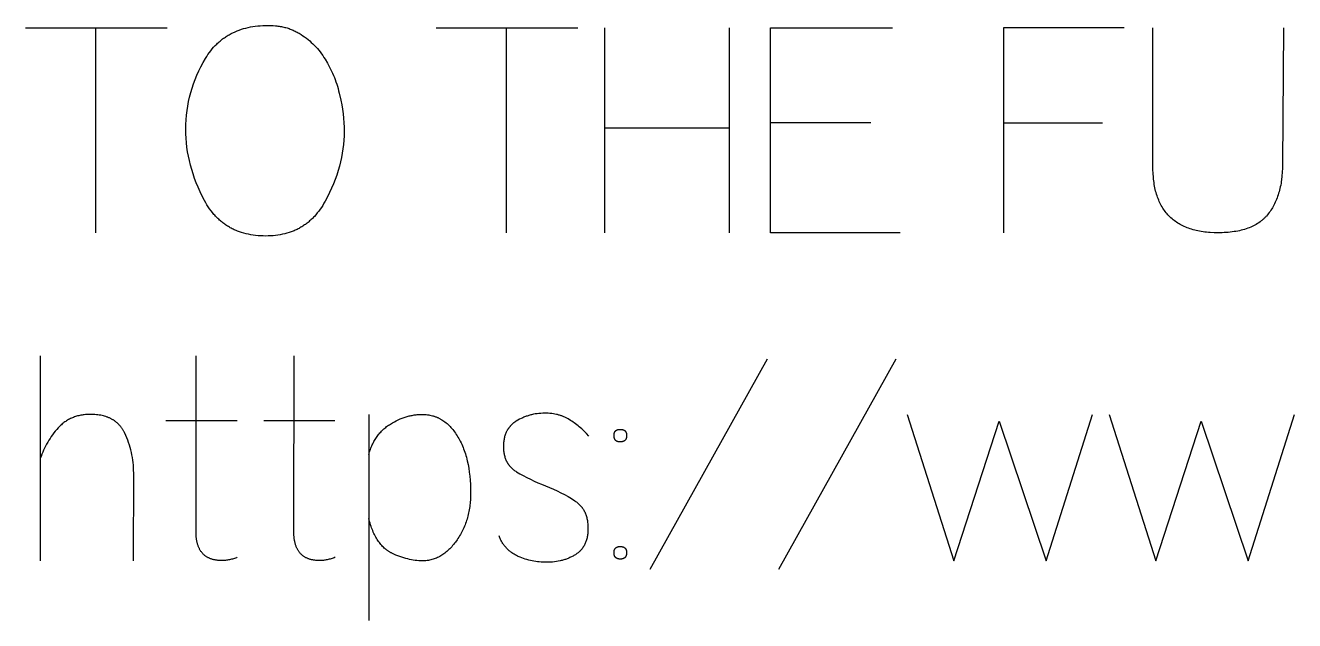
# Model space of a CAD drawing. Header units: millimetres. Extents: x -1220 to 1220, y -1270 to 3560.
# Drawn here: x -865.9 to -407.5, y 2279.5 to 2494.3 of the extents above; entities that cross this region are included whole.
import ezdxf

# ---------------------------------------------------------------- set-up
doc = ezdxf.new("R2010")
doc.units = ezdxf.units.MM
doc.layers.add('TC', color=220, linetype='Continuous', true_color=0xff00bb)

msp = doc.modelspace()

# ---------------------------------------------------------------- linework, layer by layer
at = {"layer": 'TC'}
for points in [[(-778.27, 2494.28), (-777.35, 2494.27), (-776.45, 2494.22), (-775.57, 2494.15), (-775.14, 2494.11), (-774.71, 2494.05), (-774.28, 2493.99), (-773.86, 2493.92), (-773.44, 2493.85), (-773.03, 2493.76), (-772.62, 2493.67), (-772.22, 2493.57), (-771.82, 2493.47), (-771.42, 2493.36), (-771.03, 2493.24), (-770.65, 2493.11), (-770.26, 2492.98), (-769.89, 2492.84), (-769.51, 2492.69), (-769.14, 2492.53), (-768.78, 2492.37), (-768.42, 2492.2), (-768.06, 2492.02), (-767.71, 2491.84), (-767.36, 2491.65), (-767.02, 2491.45), (-766.68, 2491.24), (-766.34, 2491.03), (-766.01, 2490.81), (-765.05, 2490.13), (-764.42, 2489.65), (-763.81, 2489.16), (-763.22, 2488.66), (-762.64, 2488.14), (-762.07, 2487.6), (-761.52, 2487.05), (-760.98, 2486.49), (-760.46, 2485.9), (-759.96, 2485.31), (-759.47, 2484.69), (-758.99, 2484.06), (-758.53, 2483.42), (-758.08, 2482.75), (-757.65, 2482.08), (-756.82, 2480.68), (-756.42, 2479.97), (-756.03, 2479.24), (-755.66, 2478.51), (-755.3, 2477.77), (-754.96, 2477.02), (-754.64, 2476.26), (-754.32, 2475.49), (-754.03, 2474.71), (-753.75, 2473.93), (-753.48, 2473.13), (-753.23, 2472.33), (-752.99, 2471.51), (-752.77, 2470.69), (-752.56, 2469.86), (-752, 2467.33), (-751.67, 2465.67), (-751.4, 2464.02), (-751.18, 2462.38), (-751.01, 2460.77), (-750.88, 2459.17), (-750.81, 2457.58), (-750.78, 2456.01), (-750.81, 2454.44), (-750.89, 2452.87), (-751.02, 2451.3), (-751.21, 2449.72), (-751.45, 2448.15), (-751.75, 2446.58), (-752.1, 2445.01), (-752.5, 2443.43), (-752.96, 2441.86), (-753.47, 2440.29), (-754.03, 2438.72), (-754.65, 2437.14), (-755.32, 2435.57), (-756.04, 2434), (-756.82, 2432.43), (-757.65, 2430.85), (-758.08, 2430.08), (-758.53, 2429.33), (-758.99, 2428.61), (-759.47, 2427.91), (-759.96, 2427.23), (-760.47, 2426.58), (-760.99, 2425.95), (-761.53, 2425.35), (-761.81, 2425.06), (-762.09, 2424.77), (-762.37, 2424.49), (-762.66, 2424.22), (-762.95, 2423.95), (-763.24, 2423.69), (-763.54, 2423.44), (-763.84, 2423.19), (-764.15, 2422.95), (-764.46, 2422.71), (-764.77, 2422.48), (-765.09, 2422.25), (-765.41, 2422.04), (-765.74, 2421.82), (-766.07, 2421.62), (-766.4, 2421.42), (-766.74, 2421.23), (-767.08, 2421.04), (-767.43, 2420.86), (-767.77, 2420.68), (-768.13, 2420.51), (-768.48, 2420.35), (-768.84, 2420.19), (-769.21, 2420.04), (-769.58, 2419.9), (-769.95, 2419.76), (-770.32, 2419.63), (-770.7, 2419.5), (-771.48, 2419.27), (-772.26, 2419.06), (-773.06, 2418.88), (-773.88, 2418.72), (-774.72, 2418.58), (-775.56, 2418.47), (-776.43, 2418.38), (-777.31, 2418.32), (-778.2, 2418.29), (-779.11, 2418.27), (-780.06, 2418.29), (-780.98, 2418.32), (-781.89, 2418.39), (-782.79, 2418.47), (-783.67, 2418.59), (-784.53, 2418.72), (-785.37, 2418.89), (-786.2, 2419.07), (-787.02, 2419.29), (-787.81, 2419.52), (-788.2, 2419.65), (-788.59, 2419.79), (-788.98, 2419.93), (-789.36, 2420.07), (-789.73, 2420.23), (-790.1, 2420.39), (-790.47, 2420.55), (-790.84, 2420.72), (-791.19, 2420.9), (-791.55, 2421.08), (-791.9, 2421.28), (-792.25, 2421.47), (-792.59, 2421.67), (-792.93, 2421.88), (-793.27, 2422.1), (-793.6, 2422.32), (-793.92, 2422.55), (-794.25, 2422.78), (-794.57, 2423.02), (-794.88, 2423.27), (-795.19, 2423.52), (-795.5, 2423.78), (-795.8, 2424.05), (-796.1, 2424.32), (-796.39, 2424.6), (-796.68, 2424.88), (-796.97, 2425.17), (-797.25, 2425.47), (-797.53, 2425.77), (-797.8, 2426.08), (-798.34, 2426.72), (-798.86, 2427.38), (-799.36, 2428.07), (-799.85, 2428.78), (-800.32, 2429.52), (-800.77, 2430.28), (-801.21, 2431.07), (-802.03, 2432.66), (-802.79, 2434.27), (-803.51, 2435.87), (-804.17, 2437.47), (-804.78, 2439.07), (-805.33, 2440.67), (-805.83, 2442.28), (-806.28, 2443.88), (-806.68, 2445.49), (-807.02, 2447.1), (-807.31, 2448.7), (-807.55, 2450.31), (-807.74, 2451.92), (-807.87, 2453.53), (-807.95, 2455.14), (-807.97, 2456.75), (-807.95, 2458.46), (-807.86, 2460.16), (-807.72, 2461.84), (-807.53, 2463.51), (-807.28, 2465.16), (-806.98, 2466.79), (-806.62, 2468.41), (-806.2, 2470.02), (-805.73, 2471.61), (-805.21, 2473.19), (-804.63, 2474.75), (-803.99, 2476.3), (-803.3, 2477.83), (-802.55, 2479.35), (-801.75, 2480.85), (-800.89, 2482.34), (-800.43, 2483.07), (-799.96, 2483.78), (-799.47, 2484.47), (-798.97, 2485.14), (-798.44, 2485.78), (-797.91, 2486.4), (-797.35, 2486.99), (-796.78, 2487.56), (-796.49, 2487.84), (-796.2, 2488.11), (-795.9, 2488.38), (-795.59, 2488.64), (-795.29, 2488.89), (-794.97, 2489.14), (-794.66, 2489.38), (-794.34, 2489.62), (-794.02, 2489.85), (-793.69, 2490.07), (-793.36, 2490.29), (-793.02, 2490.5), (-792.68, 2490.71), (-792.34, 2490.91), (-791.99, 2491.11), (-791.64, 2491.3), (-791.29, 2491.48), (-790.93, 2491.66), (-790.19, 2492), (-789.45, 2492.31), (-788.68, 2492.6), (-787.9, 2492.87), (-787.11, 2493.12), (-786.3, 2493.34), (-785.47, 2493.54), (-784.63, 2493.71), (-783.77, 2493.86), (-782.89, 2493.99), (-782, 2494.1), (-781.09, 2494.18), (-780.17, 2494.24), (-779.22, 2494.27)], [(-651.09, 2348.5), (-650.95, 2348.5), (-650.81, 2348.49), (-650.68, 2348.48), (-650.61, 2348.48), (-650.55, 2348.47), (-650.49, 2348.46), (-650.42, 2348.45), (-650.36, 2348.44), (-650.3, 2348.42), (-650.25, 2348.41), (-650.19, 2348.4), (-650.13, 2348.38), (-650.08, 2348.36), (-650.02, 2348.35), (-649.97, 2348.33), (-649.92, 2348.31), (-649.87, 2348.29), (-649.82, 2348.26), (-649.77, 2348.24), (-649.72, 2348.22), (-649.68, 2348.19), (-649.63, 2348.16), (-649.59, 2348.14), (-649.55, 2348.11), (-649.5, 2348.08), (-649.46, 2348.05), (-649.42, 2348.01), (-649.39, 2347.98), (-649.35, 2347.95), (-649.31, 2347.91), (-649.28, 2347.88), (-649.25, 2347.84), (-649.21, 2347.8), (-649.18, 2347.76), (-649.15, 2347.72), (-649.12, 2347.68), (-649.1, 2347.64), (-649.07, 2347.59), (-649.04, 2347.55), (-649.02, 2347.5), (-649, 2347.45), (-648.97, 2347.41), (-648.95, 2347.36), (-648.93, 2347.31), (-648.91, 2347.25), (-648.9, 2347.2), (-648.88, 2347.15), (-648.86, 2347.09), (-648.85, 2347.04), (-648.84, 2346.98), (-648.82, 2346.92), (-648.81, 2346.86), (-648.8, 2346.8), (-648.8, 2346.74), (-648.79, 2346.68), (-648.78, 2346.62), (-648.78, 2346.55), (-648.77, 2346.49), (-648.77, 2346.42), (-648.77, 2346.28), (-648.77, 2346.14), (-648.78, 2346), (-648.78, 2345.93), (-648.79, 2345.87), (-648.8, 2345.8), (-648.8, 2345.74), (-648.81, 2345.67), (-648.82, 2345.61), (-648.84, 2345.55), (-648.85, 2345.49), (-648.86, 2345.43), (-648.88, 2345.38), (-648.9, 2345.32), (-648.91, 2345.27), (-648.93, 2345.21), (-648.95, 2345.16), (-648.97, 2345.11), (-649, 2345.06), (-649.02, 2345.01), (-649.04, 2344.96), (-649.07, 2344.91), (-649.1, 2344.87), (-649.12, 2344.82), (-649.15, 2344.78), (-649.18, 2344.73), (-649.21, 2344.69), (-649.25, 2344.65), (-649.28, 2344.61), (-649.31, 2344.58), (-649.35, 2344.54), (-649.39, 2344.5), (-649.42, 2344.47), (-649.46, 2344.43), (-649.5, 2344.4), (-649.55, 2344.37), (-649.59, 2344.34), (-649.63, 2344.31), (-649.68, 2344.28), (-649.72, 2344.26), (-649.77, 2344.23), (-649.82, 2344.21), (-649.87, 2344.18), (-649.92, 2344.16), (-649.97, 2344.14), (-650.02, 2344.12), (-650.08, 2344.1), (-650.13, 2344.08), (-650.19, 2344.07), (-650.25, 2344.05), (-650.3, 2344.04), (-650.36, 2344.03), (-650.42, 2344.01), (-650.49, 2344), (-650.55, 2343.99), (-650.61, 2343.98), (-650.68, 2343.98), (-650.74, 2343.97), (-650.81, 2343.97), (-650.95, 2343.96), (-651.09, 2343.96), (-651.23, 2343.96), (-651.3, 2343.96), (-651.36, 2343.97), (-651.43, 2343.97), (-651.49, 2343.98), (-651.55, 2343.98), (-651.61, 2343.99), (-651.67, 2344), (-651.73, 2344.01), (-651.79, 2344.03), (-651.85, 2344.04), (-651.9, 2344.05), (-651.96, 2344.07), (-652.01, 2344.08), (-652.07, 2344.1), (-652.12, 2344.12), (-652.17, 2344.14), (-652.22, 2344.16), (-652.26, 2344.18), (-652.31, 2344.21), (-652.36, 2344.23), (-652.4, 2344.26), (-652.45, 2344.28), (-652.49, 2344.31), (-652.53, 2344.34), (-652.57, 2344.37), (-652.61, 2344.4), (-652.65, 2344.43), (-652.69, 2344.47), (-652.72, 2344.5), (-652.76, 2344.54), (-652.79, 2344.58), (-652.83, 2344.61), (-652.86, 2344.65), (-652.89, 2344.69), (-652.92, 2344.73), (-652.95, 2344.78), (-652.98, 2344.82), (-653, 2344.87), (-653.03, 2344.91), (-653.05, 2344.96), (-653.07, 2345.01), (-653.1, 2345.06), (-653.12, 2345.11), (-653.14, 2345.16), (-653.16, 2345.21), (-653.18, 2345.27), (-653.19, 2345.32), (-653.21, 2345.38), (-653.22, 2345.43), (-653.24, 2345.49), (-653.25, 2345.55), (-653.26, 2345.61), (-653.27, 2345.67), (-653.28, 2345.74), (-653.29, 2345.8), (-653.29, 2345.87), (-653.31, 2346), (-653.31, 2346.14), (-653.31, 2346.28), (-653.31, 2346.42), (-653.31, 2346.55), (-653.3, 2346.62), (-653.29, 2346.68), (-653.29, 2346.74), (-653.28, 2346.8), (-653.27, 2346.86), (-653.26, 2346.92), (-653.25, 2346.98), (-653.24, 2347.04), (-653.22, 2347.09), (-653.21, 2347.15), (-653.19, 2347.2), (-653.18, 2347.25), (-653.16, 2347.31), (-653.14, 2347.36), (-653.12, 2347.41), (-653.1, 2347.45), (-653.07, 2347.5), (-653.05, 2347.55), (-653.03, 2347.59), (-653, 2347.64), (-652.98, 2347.68), (-652.95, 2347.72), (-652.92, 2347.76), (-652.89, 2347.8), (-652.86, 2347.84), (-652.83, 2347.88), (-652.79, 2347.91), (-652.76, 2347.95), (-652.72, 2347.98), (-652.69, 2348.01), (-652.65, 2348.05), (-652.61, 2348.08), (-652.57, 2348.11), (-652.53, 2348.14), (-652.49, 2348.16), (-652.45, 2348.19), (-652.4, 2348.22), (-652.36, 2348.24), (-652.31, 2348.26), (-652.26, 2348.29), (-652.22, 2348.31), (-652.17, 2348.33), (-652.12, 2348.35), (-652.07, 2348.36), (-652.01, 2348.38), (-651.96, 2348.4), (-651.9, 2348.41), (-651.85, 2348.42), (-651.79, 2348.44), (-651.73, 2348.45), (-651.67, 2348.46), (-651.61, 2348.47), (-651.55, 2348.48), (-651.49, 2348.48), (-651.43, 2348.49), (-651.36, 2348.49), (-651.23, 2348.5)], [(-651.09, 2306.22), (-650.95, 2306.21), (-650.81, 2306.21), (-650.68, 2306.2), (-650.61, 2306.19), (-650.55, 2306.18), (-650.49, 2306.17), (-650.42, 2306.16), (-650.36, 2306.15), (-650.3, 2306.14), (-650.25, 2306.13), (-650.19, 2306.11), (-650.13, 2306.1), (-650.08, 2306.08), (-650.02, 2306.06), (-649.97, 2306.04), (-649.92, 2306.02), (-649.87, 2306), (-649.82, 2305.98), (-649.77, 2305.95), (-649.72, 2305.93), (-649.68, 2305.9), (-649.63, 2305.88), (-649.59, 2305.85), (-649.55, 2305.82), (-649.5, 2305.79), (-649.46, 2305.76), (-649.42, 2305.73), (-649.39, 2305.7), (-649.35, 2305.66), (-649.31, 2305.63), (-649.28, 2305.59), (-649.25, 2305.55), (-649.21, 2305.51), (-649.18, 2305.47), (-649.15, 2305.43), (-649.12, 2305.39), (-649.1, 2305.35), (-649.07, 2305.31), (-649.04, 2305.26), (-649.02, 2305.21), (-649, 2305.17), (-648.97, 2305.12), (-648.95, 2305.07), (-648.93, 2305.02), (-648.91, 2304.97), (-648.9, 2304.92), (-648.88, 2304.86), (-648.86, 2304.81), (-648.85, 2304.75), (-648.84, 2304.69), (-648.82, 2304.64), (-648.81, 2304.58), (-648.8, 2304.52), (-648.8, 2304.46), (-648.79, 2304.39), (-648.78, 2304.33), (-648.78, 2304.27), (-648.77, 2304.2), (-648.77, 2304.13), (-648.77, 2304), (-648.77, 2303.85), (-648.78, 2303.72), (-648.78, 2303.65), (-648.79, 2303.58), (-648.8, 2303.52), (-648.8, 2303.45), (-648.81, 2303.39), (-648.82, 2303.33), (-648.84, 2303.27), (-648.85, 2303.21), (-648.86, 2303.15), (-648.88, 2303.09), (-648.9, 2303.03), (-648.91, 2302.98), (-648.93, 2302.93), (-648.95, 2302.87), (-648.97, 2302.82), (-649, 2302.77), (-649.02, 2302.72), (-649.04, 2302.67), (-649.07, 2302.63), (-649.1, 2302.58), (-649.12, 2302.53), (-649.15, 2302.49), (-649.18, 2302.45), (-649.21, 2302.41), (-649.25, 2302.37), (-649.28, 2302.33), (-649.31, 2302.29), (-649.35, 2302.25), (-649.39, 2302.22), (-649.42, 2302.18), (-649.46, 2302.15), (-649.5, 2302.12), (-649.55, 2302.09), (-649.59, 2302.06), (-649.63, 2302.03), (-649.68, 2302), (-649.72, 2301.97), (-649.77, 2301.95), (-649.82, 2301.92), (-649.87, 2301.9), (-649.92, 2301.88), (-649.97, 2301.86), (-650.02, 2301.84), (-650.08, 2301.82), (-650.13, 2301.8), (-650.19, 2301.78), (-650.25, 2301.77), (-650.3, 2301.75), (-650.36, 2301.74), (-650.42, 2301.73), (-650.49, 2301.72), (-650.55, 2301.71), (-650.61, 2301.7), (-650.68, 2301.69), (-650.74, 2301.69), (-650.81, 2301.68), (-650.95, 2301.67), (-651.09, 2301.67), (-651.23, 2301.67), (-651.3, 2301.68), (-651.36, 2301.68), (-651.43, 2301.69), (-651.49, 2301.69), (-651.55, 2301.7), (-651.61, 2301.71), (-651.67, 2301.72), (-651.73, 2301.73), (-651.79, 2301.74), (-651.85, 2301.75), (-651.9, 2301.77), (-651.96, 2301.78), (-652.01, 2301.8), (-652.07, 2301.82), (-652.12, 2301.84), (-652.17, 2301.86), (-652.22, 2301.88), (-652.26, 2301.9), (-652.31, 2301.92), (-652.36, 2301.95), (-652.4, 2301.97), (-652.45, 2302), (-652.49, 2302.03), (-652.53, 2302.06), (-652.57, 2302.09), (-652.61, 2302.12), (-652.65, 2302.15), (-652.69, 2302.18), (-652.72, 2302.22), (-652.76, 2302.25), (-652.79, 2302.29), (-652.83, 2302.33), (-652.86, 2302.37), (-652.89, 2302.41), (-652.92, 2302.45), (-652.95, 2302.49), (-652.98, 2302.53), (-653, 2302.58), (-653.03, 2302.63), (-653.05, 2302.67), (-653.07, 2302.72), (-653.1, 2302.77), (-653.12, 2302.82), (-653.14, 2302.87), (-653.16, 2302.93), (-653.18, 2302.98), (-653.19, 2303.03), (-653.21, 2303.09), (-653.22, 2303.15), (-653.24, 2303.21), (-653.25, 2303.27), (-653.26, 2303.33), (-653.27, 2303.39), (-653.28, 2303.45), (-653.29, 2303.52), (-653.29, 2303.58), (-653.31, 2303.72), (-653.31, 2303.85), (-653.31, 2304), (-653.31, 2304.13), (-653.31, 2304.27), (-653.3, 2304.33), (-653.29, 2304.39), (-653.29, 2304.46), (-653.28, 2304.52), (-653.27, 2304.58), (-653.26, 2304.64), (-653.25, 2304.69), (-653.24, 2304.75), (-653.22, 2304.81), (-653.21, 2304.86), (-653.19, 2304.92), (-653.18, 2304.97), (-653.16, 2305.02), (-653.14, 2305.07), (-653.12, 2305.12), (-653.1, 2305.17), (-653.07, 2305.21), (-653.05, 2305.26), (-653.03, 2305.31), (-653, 2305.35), (-652.98, 2305.39), (-652.95, 2305.43), (-652.92, 2305.47), (-652.89, 2305.51), (-652.86, 2305.55), (-652.83, 2305.59), (-652.79, 2305.63), (-652.76, 2305.66), (-652.72, 2305.7), (-652.69, 2305.73), (-652.65, 2305.76), (-652.61, 2305.79), (-652.57, 2305.82), (-652.53, 2305.85), (-652.49, 2305.88), (-652.45, 2305.9), (-652.4, 2305.93), (-652.36, 2305.95), (-652.31, 2305.98), (-652.26, 2306), (-652.22, 2306.02), (-652.17, 2306.04), (-652.12, 2306.06), (-652.07, 2306.08), (-652.01, 2306.1), (-651.96, 2306.11), (-651.9, 2306.13), (-651.85, 2306.14), (-651.79, 2306.15), (-651.73, 2306.16), (-651.67, 2306.17), (-651.61, 2306.18), (-651.55, 2306.19), (-651.49, 2306.2), (-651.43, 2306.2), (-651.36, 2306.21), (-651.23, 2306.21)]]:
    msp.add_lwpolyline(points, close=True, dxfattribs=at)
for points in [[(-865.91, 2493.44), (-814.74, 2493.44)], [(-840.64, 2493.44), (-840.64, 2419.44)], [(-717.59, 2493.44), (-666.42, 2493.44)], [(-692.32, 2493.44), (-692.32, 2419.44)], [(-656.8, 2493.44), (-656.8, 2419.44)], [(-611.66, 2419.44), (-611.66, 2493.44)], [(-550.03, 2419.44), (-596.76, 2419.44), (-596.76, 2493.44), (-552.78, 2493.44)], [(-469.05, 2493.44), (-512.61, 2493.44), (-512.61, 2419.44)], [(-411.55, 2493.44), (-411.86, 2444.17), (-411.9, 2442.72), (-411.97, 2441.3), (-412.09, 2439.92), (-412.25, 2438.59), (-412.34, 2437.94), (-412.44, 2437.3), (-412.56, 2436.67), (-412.69, 2436.05), (-412.82, 2435.44), (-412.97, 2434.85), (-413.12, 2434.26), (-413.29, 2433.68), (-413.47, 2433.12), (-413.65, 2432.56), (-413.85, 2432.01), (-414.06, 2431.48), (-414.28, 2430.96), (-414.51, 2430.44), (-414.75, 2429.94), (-414.99, 2429.45), (-415.25, 2428.96), (-415.52, 2428.49), (-415.8, 2428.03), (-416.09, 2427.58), (-416.4, 2427.14), (-416.71, 2426.71), (-417.03, 2426.29), (-417.36, 2425.89), (-417.7, 2425.49), (-417.87, 2425.3), (-418.05, 2425.1), (-418.23, 2424.92), (-418.41, 2424.73), (-418.6, 2424.55), (-418.8, 2424.37), (-418.99, 2424.2), (-419.19, 2424.03), (-419.39, 2423.86), (-419.6, 2423.69), (-419.81, 2423.53), (-420.02, 2423.37), (-420.46, 2423.06), (-420.91, 2422.77), (-421.38, 2422.48), (-421.86, 2422.21), (-422.35, 2421.96), (-422.86, 2421.71), (-423.38, 2421.48), (-423.92, 2421.26), (-424.47, 2421.05), (-425.03, 2420.85), (-425.61, 2420.67), (-426.21, 2420.5), (-426.82, 2420.34), (-427.44, 2420.2), (-428.08, 2420.07), (-428.73, 2419.95), (-429.39, 2419.84), (-430.07, 2419.75), (-430.76, 2419.66), (-431.47, 2419.59), (-432.19, 2419.54), (-432.93, 2419.49), (-433.68, 2419.46), (-435.23, 2419.44), (-436.64, 2419.46), (-438.01, 2419.53), (-438.67, 2419.58), (-439.33, 2419.64), (-439.98, 2419.71), (-440.61, 2419.79), (-441.23, 2419.89), (-441.85, 2419.99), (-442.45, 2420.11), (-443.04, 2420.24), (-443.62, 2420.38), (-444.19, 2420.53), (-444.75, 2420.69), (-445.29, 2420.86), (-445.83, 2421.05), (-446.36, 2421.24), (-446.87, 2421.45), (-447.37, 2421.67), (-447.87, 2421.9), (-448.35, 2422.14), (-448.82, 2422.39), (-449.28, 2422.65), (-449.73, 2422.92), (-450.17, 2423.21), (-450.59, 2423.5), (-451.01, 2423.81), (-451.41, 2424.13), (-451.81, 2424.45), (-452.19, 2424.79), (-452.56, 2425.15), (-452.92, 2425.51), (-453.27, 2425.88), (-453.61, 2426.27), (-453.94, 2426.66), (-454.26, 2427.07), (-454.57, 2427.49), (-454.86, 2427.92), (-455.15, 2428.36), (-455.42, 2428.81), (-455.68, 2429.27), (-455.93, 2429.74), (-456.17, 2430.23), (-456.4, 2430.73), (-456.62, 2431.23), (-456.83, 2431.75), (-457.03, 2432.28), (-457.22, 2432.82), (-457.39, 2433.37), (-457.55, 2433.94), (-457.71, 2434.51), (-457.85, 2435.1), (-457.98, 2435.69), (-458.1, 2436.3), (-458.21, 2436.92), (-458.31, 2437.55), (-458.4, 2438.19), (-458.47, 2438.84), (-458.54, 2439.51), (-458.64, 2440.87), (-458.69, 2442.27), (-458.69, 2493.44)], [(-611.66, 2457.18), (-656.8, 2457.18)], [(-560.6, 2459.08), (-596.76, 2459.08)], [(-476.88, 2458.97), (-512.61, 2458.97)], [(-860.51, 2375.04), (-860.51, 2301.04)], [(-789.37, 2302.31), (-789.72, 2302.16), (-790.08, 2302.03), (-790.43, 2301.91), (-790.79, 2301.8), (-791.14, 2301.69), (-791.49, 2301.6), (-791.85, 2301.51), (-792.2, 2301.43), (-792.55, 2301.37), (-792.89, 2301.31), (-793.24, 2301.26), (-793.59, 2301.22), (-793.94, 2301.18), (-794.28, 2301.16), (-794.63, 2301.15), (-794.97, 2301.14), (-795.26, 2301.15), (-795.54, 2301.15), (-795.82, 2301.17), (-796.1, 2301.18), (-796.37, 2301.21), (-796.63, 2301.23), (-796.89, 2301.27), (-797.15, 2301.31), (-797.4, 2301.35), (-797.65, 2301.4), (-797.89, 2301.45), (-798.13, 2301.51), (-798.37, 2301.57), (-798.6, 2301.64), (-798.82, 2301.72), (-799.04, 2301.8), (-799.26, 2301.88), (-799.47, 2301.97), (-799.67, 2302.07), (-799.88, 2302.16), (-800.07, 2302.27), (-800.27, 2302.38), (-800.46, 2302.49), (-800.64, 2302.61), (-800.82, 2302.74), (-800.99, 2302.87), (-801.16, 2303.01), (-801.33, 2303.15), (-801.49, 2303.29), (-801.65, 2303.44), (-801.8, 2303.6), (-801.95, 2303.76), (-802.09, 2303.93), (-802.23, 2304.1), (-802.36, 2304.27), (-802.49, 2304.45), (-802.62, 2304.64), (-802.74, 2304.83), (-802.85, 2305.03), (-802.97, 2305.23), (-803.07, 2305.44), (-803.17, 2305.65), (-803.27, 2305.87), (-803.37, 2306.09), (-803.45, 2306.32), (-803.54, 2306.55), (-803.62, 2306.79), (-803.69, 2307.03), (-803.76, 2307.28), (-803.83, 2307.53), (-803.89, 2307.79), (-803.95, 2308.05), (-804, 2308.32), (-804.05, 2308.59), (-804.09, 2308.87), (-804.13, 2309.16), (-804.19, 2309.74), (-804.24, 2310.34), (-804.26, 2310.96), (-804.27, 2311.61), (-804.17, 2375.04)], [(-754.06, 2302.31), (-754.42, 2302.16), (-754.77, 2302.03), (-755.13, 2301.91), (-755.48, 2301.8), (-755.83, 2301.69), (-756.19, 2301.6), (-756.54, 2301.51), (-756.89, 2301.43), (-757.24, 2301.37), (-757.59, 2301.31), (-757.93, 2301.26), (-758.28, 2301.22), (-758.63, 2301.18), (-758.97, 2301.16), (-759.32, 2301.15), (-759.66, 2301.14), (-759.95, 2301.15), (-760.23, 2301.15), (-760.51, 2301.17), (-760.79, 2301.18), (-761.06, 2301.21), (-761.32, 2301.23), (-761.59, 2301.27), (-761.84, 2301.31), (-762.09, 2301.35), (-762.34, 2301.4), (-762.59, 2301.45), (-762.82, 2301.51), (-763.06, 2301.57), (-763.29, 2301.64), (-763.51, 2301.72), (-763.73, 2301.8), (-763.95, 2301.88), (-764.16, 2301.97), (-764.37, 2302.07), (-764.57, 2302.16), (-764.77, 2302.27), (-764.96, 2302.38), (-765.15, 2302.49), (-765.33, 2302.61), (-765.51, 2302.74), (-765.69, 2302.87), (-765.86, 2303.01), (-766.02, 2303.15), (-766.18, 2303.29), (-766.34, 2303.44), (-766.49, 2303.6), (-766.64, 2303.76), (-766.78, 2303.93), (-766.92, 2304.1), (-767.06, 2304.27), (-767.18, 2304.45), (-767.31, 2304.64), (-767.43, 2304.83), (-767.55, 2305.03), (-767.66, 2305.23), (-767.76, 2305.44), (-767.87, 2305.65), (-767.96, 2305.87), (-768.06, 2306.09), (-768.15, 2306.32), (-768.23, 2306.55), (-768.31, 2306.79), (-768.38, 2307.03), (-768.45, 2307.28), (-768.52, 2307.53), (-768.58, 2307.79), (-768.64, 2308.05), (-768.69, 2308.32), (-768.74, 2308.59), (-768.78, 2308.87), (-768.82, 2309.16), (-768.88, 2309.74), (-768.93, 2310.34), (-768.96, 2310.96), (-768.97, 2311.61), (-768.86, 2375.04)], [(-598.03, 2373.87), (-640.42, 2297.97)], [(-551.51, 2373.87), (-593.9, 2297.97)], [(-826.9, 2301.04), (-826.79, 2332.75), (-826.8, 2333.7), (-826.84, 2334.64), (-826.91, 2335.58), (-827, 2336.5), (-827.11, 2337.43), (-827.25, 2338.34), (-827.42, 2339.25), (-827.61, 2340.15), (-827.83, 2341.05), (-828.07, 2341.94), (-828.34, 2342.82), (-828.63, 2343.69), (-828.95, 2344.56), (-829.3, 2345.42), (-829.67, 2346.28), (-830.17, 2347.34), (-830.27, 2347.54), (-830.38, 2347.75), (-830.49, 2347.95), (-830.6, 2348.14), (-830.72, 2348.34), (-830.83, 2348.53), (-830.96, 2348.71), (-831.08, 2348.9), (-831.21, 2349.08), (-831.34, 2349.25), (-831.47, 2349.43), (-831.61, 2349.6), (-831.74, 2349.76), (-831.89, 2349.93), (-832.03, 2350.09), (-832.18, 2350.25), (-832.33, 2350.4), (-832.48, 2350.55), (-832.64, 2350.7), (-832.8, 2350.84), (-832.96, 2350.98), (-833.13, 2351.12), (-833.29, 2351.25), (-833.47, 2351.38), (-833.64, 2351.51), (-833.82, 2351.63), (-834, 2351.75), (-834.18, 2351.87), (-834.37, 2351.98), (-834.55, 2352.1), (-834.75, 2352.2), (-834.94, 2352.31), (-835.14, 2352.41), (-835.34, 2352.5), (-835.54, 2352.6), (-835.75, 2352.69), (-835.96, 2352.78), (-836.17, 2352.86), (-836.39, 2352.94), (-836.6, 2353.02), (-836.83, 2353.09), (-837.28, 2353.23), (-837.74, 2353.36), (-838.21, 2353.47), (-838.7, 2353.57), (-839.2, 2353.66), (-839.71, 2353.73), (-840.23, 2353.79), (-840.77, 2353.83), (-841.31, 2353.87), (-841.87, 2353.89), (-842.44, 2353.89), (-842.88, 2353.89), (-843.32, 2353.88), (-843.76, 2353.85), (-844.19, 2353.82), (-844.62, 2353.78), (-845.04, 2353.72), (-845.45, 2353.66), (-845.86, 2353.59), (-846.26, 2353.51), (-846.66, 2353.42), (-847.05, 2353.32), (-847.44, 2353.21), (-847.82, 2353.09), (-848.2, 2352.96), (-848.57, 2352.83), (-848.94, 2352.68), (-849.3, 2352.52), (-849.65, 2352.36), (-850, 2352.18), (-850.35, 2351.99), (-850.69, 2351.8), (-851.02, 2351.6), (-851.35, 2351.38), (-851.67, 2351.16), (-851.99, 2350.93), (-852.3, 2350.68), (-852.61, 2350.43), (-852.91, 2350.17), (-853.21, 2349.9), (-853.5, 2349.62), (-853.79, 2349.33), (-854.07, 2349.03), (-854.6, 2348.43), (-855.11, 2347.82), (-855.61, 2347.19), (-856.09, 2346.55), (-856.56, 2345.9), (-857, 2345.24), (-857.43, 2344.57), (-857.84, 2343.88), (-858.24, 2343.18), (-858.62, 2342.47), (-858.98, 2341.74), (-859.32, 2341), (-859.64, 2340.25), (-859.95, 2339.49), (-860.24, 2338.72), (-860.51, 2337.93)], [(-789.47, 2351.57), (-815.16, 2351.57)], [(-754.17, 2351.57), (-779.85, 2351.57)], [(-741.9, 2353.89), (-741.9, 2279.47)], [(-741.9, 2339.41), (-741.77, 2339.88), (-741.62, 2340.33), (-741.47, 2340.78), (-741.32, 2341.22), (-741.15, 2341.66), (-740.98, 2342.08), (-740.81, 2342.5), (-740.62, 2342.91), (-740.43, 2343.32), (-740.23, 2343.71), (-740.02, 2344.1), (-739.81, 2344.48), (-739.59, 2344.85), (-739.36, 2345.21), (-739.13, 2345.57), (-738.89, 2345.91), (-738.64, 2346.25), (-738.39, 2346.58), (-738.12, 2346.91), (-737.86, 2347.22), (-737.58, 2347.53), (-737.3, 2347.83), (-737.01, 2348.13), (-736.71, 2348.41), (-736.41, 2348.69), (-736.09, 2348.96), (-735.78, 2349.22), (-735.45, 2349.47), (-735.12, 2349.72), (-734.78, 2349.95), (-734.43, 2350.18), (-734.08, 2350.41), (-733.37, 2350.83), (-732.65, 2351.22), (-731.94, 2351.59), (-731.23, 2351.93), (-730.51, 2352.25), (-729.8, 2352.53), (-729.08, 2352.79), (-728.37, 2353.02), (-728.01, 2353.13), (-727.66, 2353.23), (-727.3, 2353.32), (-726.94, 2353.4), (-726.59, 2353.48), (-726.23, 2353.55), (-725.87, 2353.62), (-725.52, 2353.68), (-725.16, 2353.73), (-724.8, 2353.77), (-724.45, 2353.81), (-724.09, 2353.84), (-723.73, 2353.86), (-723.38, 2353.88), (-723.02, 2353.89), (-722.66, 2353.89), (-722.17, 2353.89), (-721.68, 2353.86), (-721.2, 2353.83), (-720.73, 2353.77), (-720.26, 2353.71), (-719.8, 2353.62), (-719.35, 2353.52), (-718.9, 2353.41), (-718.67, 2353.35), (-718.45, 2353.28), (-718.23, 2353.21), (-718.02, 2353.14), (-717.8, 2353.06), (-717.59, 2352.98), (-717.37, 2352.9), (-717.16, 2352.81), (-716.95, 2352.72), (-716.74, 2352.62), (-716.54, 2352.52), (-716.33, 2352.42), (-716.13, 2352.31), (-715.93, 2352.2), (-715.53, 2351.96), (-715.13, 2351.72), (-714.75, 2351.45), (-714.37, 2351.17), (-713.99, 2350.88), (-713.62, 2350.57), (-713.26, 2350.25), (-712.9, 2349.91), (-712.55, 2349.55), (-712.21, 2349.18), (-711.87, 2348.8), (-711.54, 2348.4), (-711.22, 2347.99), (-710.9, 2347.56), (-710.58, 2347.11), (-710.28, 2346.65), (-709.98, 2346.18), (-709.68, 2345.69), (-709.39, 2345.19), (-709.11, 2344.68), (-708.84, 2344.17), (-708.58, 2343.64), (-708.32, 2343.1), (-708.08, 2342.55), (-707.85, 2341.99), (-707.63, 2341.42), (-707.41, 2340.84), (-707.21, 2340.25), (-707.01, 2339.65), (-706.83, 2339.03), (-706.65, 2338.41), (-706.49, 2337.78), (-706.33, 2337.14), (-706.04, 2335.82), (-705.8, 2334.47), (-705.59, 2333.07), (-705.42, 2331.63), (-705.28, 2330.15), (-705.19, 2328.63), (-705.13, 2327.06), (-705.11, 2325.46), (-705.13, 2324.21), (-705.19, 2322.99), (-705.24, 2322.39), (-705.3, 2321.79), (-705.36, 2321.2), (-705.44, 2320.61), (-705.52, 2320.03), (-705.62, 2319.46), (-705.73, 2318.89), (-705.84, 2318.33), (-705.97, 2317.77), (-706.11, 2317.22), (-706.25, 2316.67), (-706.41, 2316.13), (-706.58, 2315.59), (-706.75, 2315.06), (-706.94, 2314.54), (-707.14, 2314.02), (-707.34, 2313.5), (-707.56, 2313), (-707.79, 2312.49), (-708.03, 2312), (-708.28, 2311.51), (-708.53, 2311.02), (-708.8, 2310.54), (-709.08, 2310.07), (-709.37, 2309.6), (-709.67, 2309.14), (-709.98, 2308.68), (-710.61, 2307.78), (-710.94, 2307.36), (-711.26, 2306.94), (-711.6, 2306.54), (-711.93, 2306.15), (-712.27, 2305.78), (-712.62, 2305.42), (-712.96, 2305.08), (-713.32, 2304.75), (-713.67, 2304.43), (-714.03, 2304.13), (-714.4, 2303.84), (-714.77, 2303.57), (-715.14, 2303.31), (-715.52, 2303.07), (-715.9, 2302.83), (-716.28, 2302.62), (-716.67, 2302.41), (-717.06, 2302.22), (-717.46, 2302.05), (-717.86, 2301.89), (-718.27, 2301.74), (-718.68, 2301.61), (-719.09, 2301.49), (-719.51, 2301.38), (-719.94, 2301.29), (-720.36, 2301.21), (-720.79, 2301.15), (-721.23, 2301.1), (-721.67, 2301.07), (-722.11, 2301.04), (-722.56, 2301.04), (-723.19, 2301.05), (-723.84, 2301.08), (-724.49, 2301.13), (-725.15, 2301.21), (-725.81, 2301.31), (-726.48, 2301.42), (-727.16, 2301.56), (-727.84, 2301.72), (-728.53, 2301.91), (-729.23, 2302.11), (-729.93, 2302.34), (-730.64, 2302.58), (-731.36, 2302.85), (-732.08, 2303.14), (-732.81, 2303.45), (-733.55, 2303.79), (-733.74, 2303.88), (-733.92, 2303.97), (-734.1, 2304.07), (-734.28, 2304.17), (-734.45, 2304.27), (-734.63, 2304.38), (-734.8, 2304.49), (-734.98, 2304.61), (-735.15, 2304.72), (-735.32, 2304.85), (-735.48, 2304.97), (-735.65, 2305.1), (-735.81, 2305.23), (-735.97, 2305.36), (-736.29, 2305.64), (-736.61, 2305.93), (-736.91, 2306.24), (-737.21, 2306.56), (-737.5, 2306.89), (-737.79, 2307.24), (-738.06, 2307.6), (-738.33, 2307.97), (-738.6, 2308.36), (-738.86, 2308.76), (-739.11, 2309.17), (-739.35, 2309.6), (-739.59, 2310.04), (-739.82, 2310.49), (-740.04, 2310.96), (-740.26, 2311.44), (-740.47, 2311.93), (-740.67, 2312.44), (-740.87, 2312.96), (-741.06, 2313.49), (-741.24, 2314.04), (-741.42, 2314.6), (-741.58, 2315.18), (-741.9, 2316.37)], [(-662.41, 2346.07), (-663.26, 2346.97), (-664.12, 2347.83), (-664.99, 2348.64), (-665.43, 2349.03), (-665.87, 2349.4), (-666.31, 2349.77), (-666.76, 2350.12), (-667.21, 2350.46), (-667.66, 2350.79), (-668.11, 2351.11), (-668.57, 2351.41), (-669.03, 2351.71), (-669.94, 2352.27), (-670.18, 2352.41), (-670.41, 2352.54), (-670.65, 2352.66), (-670.9, 2352.78), (-671.14, 2352.9), (-671.39, 2353.01), (-671.64, 2353.12), (-671.9, 2353.22), (-672.16, 2353.32), (-672.42, 2353.41), (-672.69, 2353.5), (-672.96, 2353.58), (-673.23, 2353.66), (-673.51, 2353.74), (-673.78, 2353.81), (-674.07, 2353.87), (-674.64, 2353.99), (-675.23, 2354.09), (-675.83, 2354.17), (-676.45, 2354.24), (-677.07, 2354.28), (-677.71, 2354.31), (-678.37, 2354.32), (-679.06, 2354.31), (-679.75, 2354.27), (-680.44, 2354.22), (-681.11, 2354.14), (-681.78, 2354.04), (-682.44, 2353.92), (-682.76, 2353.85), (-683.09, 2353.77), (-683.41, 2353.69), (-683.73, 2353.6), (-684.05, 2353.51), (-684.37, 2353.41), (-684.69, 2353.31), (-685, 2353.2), (-685.31, 2353.09), (-685.62, 2352.97), (-685.93, 2352.84), (-686.24, 2352.71), (-686.54, 2352.57), (-686.84, 2352.43), (-687.44, 2352.13), (-688.04, 2351.81), (-688.62, 2351.46), (-688.91, 2351.28), (-689.19, 2351.09), (-689.45, 2350.9), (-689.71, 2350.69), (-689.96, 2350.49), (-690.2, 2350.27), (-690.43, 2350.05), (-690.55, 2349.93), (-690.66, 2349.82), (-690.77, 2349.7), (-690.87, 2349.58), (-690.97, 2349.46), (-691.08, 2349.34), (-691.17, 2349.21), (-691.27, 2349.09), (-691.36, 2348.96), (-691.46, 2348.83), (-691.55, 2348.7), (-691.63, 2348.57), (-691.72, 2348.43), (-691.8, 2348.3), (-691.88, 2348.16), (-691.96, 2348.02), (-692.04, 2347.88), (-692.11, 2347.74), (-692.25, 2347.45), (-692.38, 2347.15), (-692.51, 2346.84), (-692.62, 2346.53), (-692.72, 2346.21), (-692.82, 2345.89), (-692.91, 2345.56), (-692.98, 2345.22), (-693.05, 2344.87), (-693.11, 2344.52), (-693.16, 2344.16), (-693.2, 2343.8), (-693.23, 2343.42), (-693.26, 2343.04), (-693.27, 2342.66), (-693.27, 2342.27), (-693.27, 2341.88), (-693.26, 2341.5), (-693.23, 2341.13), (-693.2, 2340.76), (-693.16, 2340.4), (-693.11, 2340.05), (-693.05, 2339.7), (-692.98, 2339.36), (-692.9, 2339.02), (-692.81, 2338.7), (-692.71, 2338.38), (-692.6, 2338.06), (-692.49, 2337.76), (-692.36, 2337.46), (-692.23, 2337.16), (-692.16, 2337.02), (-692.08, 2336.87), (-692.01, 2336.73), (-691.93, 2336.59), (-691.85, 2336.46), (-691.77, 2336.32), (-691.68, 2336.18), (-691.6, 2336.05), (-691.51, 2335.92), (-691.42, 2335.79), (-691.32, 2335.66), (-691.23, 2335.54), (-691.13, 2335.41), (-691.03, 2335.29), (-690.92, 2335.17), (-690.82, 2335.05), (-690.71, 2334.93), (-690.6, 2334.81), (-690.37, 2334.58), (-690.13, 2334.36), (-689.89, 2334.15), (-689.63, 2333.94), (-689.37, 2333.74), (-689.09, 2333.54), (-688.81, 2333.36), (-688.52, 2333.17), (-687.31, 2332.47), (-686.08, 2331.79), (-684.82, 2331.12), (-683.52, 2330.48), (-682.2, 2329.85), (-680.85, 2329.25), (-679.46, 2328.66), (-678.05, 2328.1), (-676.61, 2327.53), (-675.21, 2326.93), (-673.84, 2326.3), (-672.5, 2325.64), (-671.2, 2324.95), (-669.92, 2324.23), (-668.69, 2323.49), (-667.48, 2322.71), (-667.19, 2322.51), (-666.9, 2322.31), (-666.63, 2322.1), (-666.36, 2321.88), (-666.11, 2321.66), (-665.86, 2321.42), (-665.74, 2321.31), (-665.63, 2321.19), (-665.51, 2321.06), (-665.4, 2320.94), (-665.29, 2320.81), (-665.18, 2320.68), (-665.07, 2320.55), (-664.97, 2320.42), (-664.87, 2320.29), (-664.77, 2320.15), (-664.67, 2320.01), (-664.58, 2319.87), (-664.49, 2319.73), (-664.4, 2319.59), (-664.23, 2319.3), (-664.07, 2319), (-663.91, 2318.69), (-663.77, 2318.38), (-663.63, 2318.06), (-663.51, 2317.73), (-663.39, 2317.39), (-663.28, 2317.05), (-663.19, 2316.69), (-663.1, 2316.34), (-663.02, 2315.97), (-662.95, 2315.6), (-662.89, 2315.21), (-662.84, 2314.83), (-662.8, 2314.43), (-662.76, 2314.03), (-662.74, 2313.62), (-662.73, 2313.2), (-662.72, 2312.77), (-662.73, 2312.36), (-662.74, 2311.95), (-662.76, 2311.56), (-662.79, 2311.17), (-662.83, 2310.78), (-662.88, 2310.41), (-662.94, 2310.04), (-663.01, 2309.68), (-663.08, 2309.33), (-663.17, 2308.98), (-663.26, 2308.64), (-663.36, 2308.31), (-663.47, 2307.99), (-663.59, 2307.67), (-663.72, 2307.36), (-663.86, 2307.06), (-664.01, 2306.77), (-664.16, 2306.48), (-664.24, 2306.34), (-664.33, 2306.2), (-664.41, 2306.07), (-664.5, 2305.93), (-664.59, 2305.8), (-664.68, 2305.67), (-664.77, 2305.54), (-664.87, 2305.41), (-664.97, 2305.29), (-665.07, 2305.16), (-665.17, 2305.04), (-665.28, 2304.92), (-665.39, 2304.8), (-665.5, 2304.69), (-665.61, 2304.57), (-665.72, 2304.46), (-665.84, 2304.35), (-665.96, 2304.24), (-666.08, 2304.13), (-666.2, 2304.03), (-666.33, 2303.93), (-666.46, 2303.83), (-666.72, 2303.63), (-666.99, 2303.44), (-667.27, 2303.26), (-667.55, 2303.09), (-667.83, 2302.92), (-668.11, 2302.77), (-668.4, 2302.61), (-668.69, 2302.47), (-668.99, 2302.32), (-669.29, 2302.19), (-669.59, 2302.05), (-669.89, 2301.93), (-670.2, 2301.81), (-670.51, 2301.69), (-670.82, 2301.58), (-671.14, 2301.48), (-671.46, 2301.38), (-671.78, 2301.28), (-672.1, 2301.2), (-672.43, 2301.11), (-672.76, 2301.03), (-673.44, 2300.89), (-674.12, 2300.78), (-674.82, 2300.68), (-675.53, 2300.61), (-676.25, 2300.55), (-676.99, 2300.52), (-677.73, 2300.51), (-678.38, 2300.52), (-679.03, 2300.54), (-679.67, 2300.58), (-680.31, 2300.64), (-680.95, 2300.71), (-681.59, 2300.81), (-682.23, 2300.91), (-682.86, 2301.04), (-683.49, 2301.18), (-684.13, 2301.33), (-684.76, 2301.51), (-685.38, 2301.7), (-686.01, 2301.9), (-686.64, 2302.13), (-687.26, 2302.37), (-687.88, 2302.62), (-688.19, 2302.76), (-688.49, 2302.91), (-688.79, 2303.06), (-689.08, 2303.22), (-689.36, 2303.39), (-689.64, 2303.56), (-689.91, 2303.74), (-690.18, 2303.92), (-690.44, 2304.11), (-690.7, 2304.3), (-690.95, 2304.5), (-691.19, 2304.7), (-691.43, 2304.91), (-691.66, 2305.13), (-691.89, 2305.35), (-692.11, 2305.58), (-692.33, 2305.82), (-692.54, 2306.06), (-692.74, 2306.3), (-692.94, 2306.55), (-693.13, 2306.81), (-693.32, 2307.07), (-693.5, 2307.34), (-693.67, 2307.62), (-693.84, 2307.9), (-694, 2308.18), (-694.16, 2308.48), (-694.31, 2308.77), (-694.46, 2309.08), (-694.6, 2309.39), (-694.73, 2309.7), (-694.86, 2310.02)], [(-547.49, 2353.89), (-530.58, 2301.04), (-514.19, 2351.46), (-497.28, 2301.04), (-480.47, 2353.89)], [(-474.55, 2353.89), (-457.64, 2301.04), (-441.25, 2351.46), (-424.34, 2301.04), (-407.53, 2353.89)]]:
    msp.add_lwpolyline(points, dxfattribs=at)

doc.saveas('drawing.dxf')
